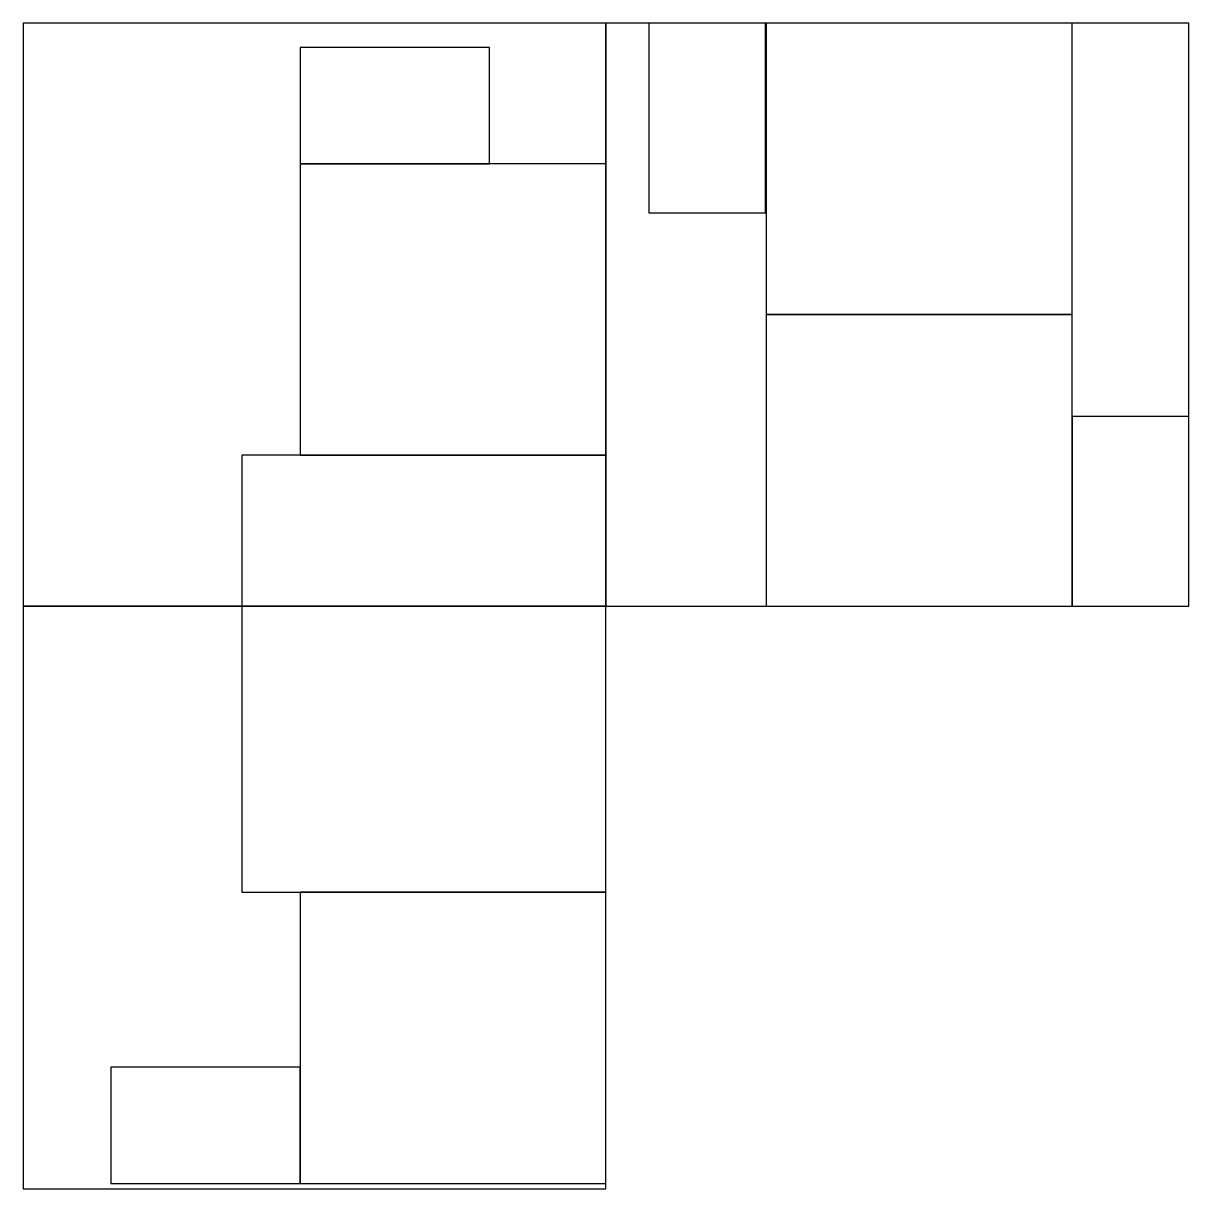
# Model space of a CAD drawing. Header units: millimetres. Extents: x 323 to 16323, y 292 to 16292.
import ezdxf

# ---------------------------------------------------------------- set-up
doc = ezdxf.new("R2010")
doc.units = ezdxf.units.MM
doc.layers.add('BASE', color=7, linetype='Continuous')
doc.layers.add('base 2', color=7, linetype='Continuous')

msp = doc.modelspace()

# ---------------------------------------------------------------- linework, layer by layer
at = {"layer": 'BASE'}
for points in [[(323, 8292), (8323, 8292), (8323, 16292), (323, 16292)], [(8323, 8292), (16323, 8292), (16323, 16292), (8323, 16292)], [(323, 292), (8323, 292), (8323, 8292), (323, 8292)]]:
    msp.add_lwpolyline(points, close=True, dxfattribs=at)
at = {"layer": 'base 2'}
for p, q in [((8913, 16292), (8913, 13692)), ((10513, 16292), (8913, 16292)), ((10513, 13692), (10513, 16292)), ((14723, 16292), (10523, 16292)), ((10523, 16292), (10523, 12292)), ((14723, 12292), (14723, 16292)), ((6723, 15962), (4123, 15962)), ((4123, 15962), (4123, 14362)), ((6723, 14362), (6723, 15962)), ((8323, 14362), (4123, 14362)), ((4123, 14362), (4123, 10362)), ((4123, 14362), (6723, 14362)), ((8323, 10362), (8323, 14362)), ((8913, 13692), (10513, 13692)), ((10523, 12292), (14723, 12292)), ((14723, 12292), (10523, 12292)), ((10523, 12292), (10523, 8292)), ((14723, 8292), (14723, 12292)), ((14723, 10892), (14723, 8292)), ((16323, 10892), (14723, 10892)), ((16323, 8292), (16323, 10892)), ((4123, 10362), (8323, 10362)), ((10523, 8292), (14723, 8292)), ((14723, 8292), (16323, 8292)), ((8323, 4362), (4123, 4362)), ((4123, 4362), (4123, 362)), ((8323, 362), (8323, 4362)), ((4123, 362), (8323, 362))]:
    msp.add_line(p, q, dxfattribs=at)
for points in [[(3323, 4362), (8323, 4362), (8323, 10362), (3323, 10362)], [(1523, 362), (4123, 362), (4123, 1962), (1523, 1962)]]:
    msp.add_lwpolyline(points, close=True, dxfattribs=at)

doc.saveas('drawing.dxf')
